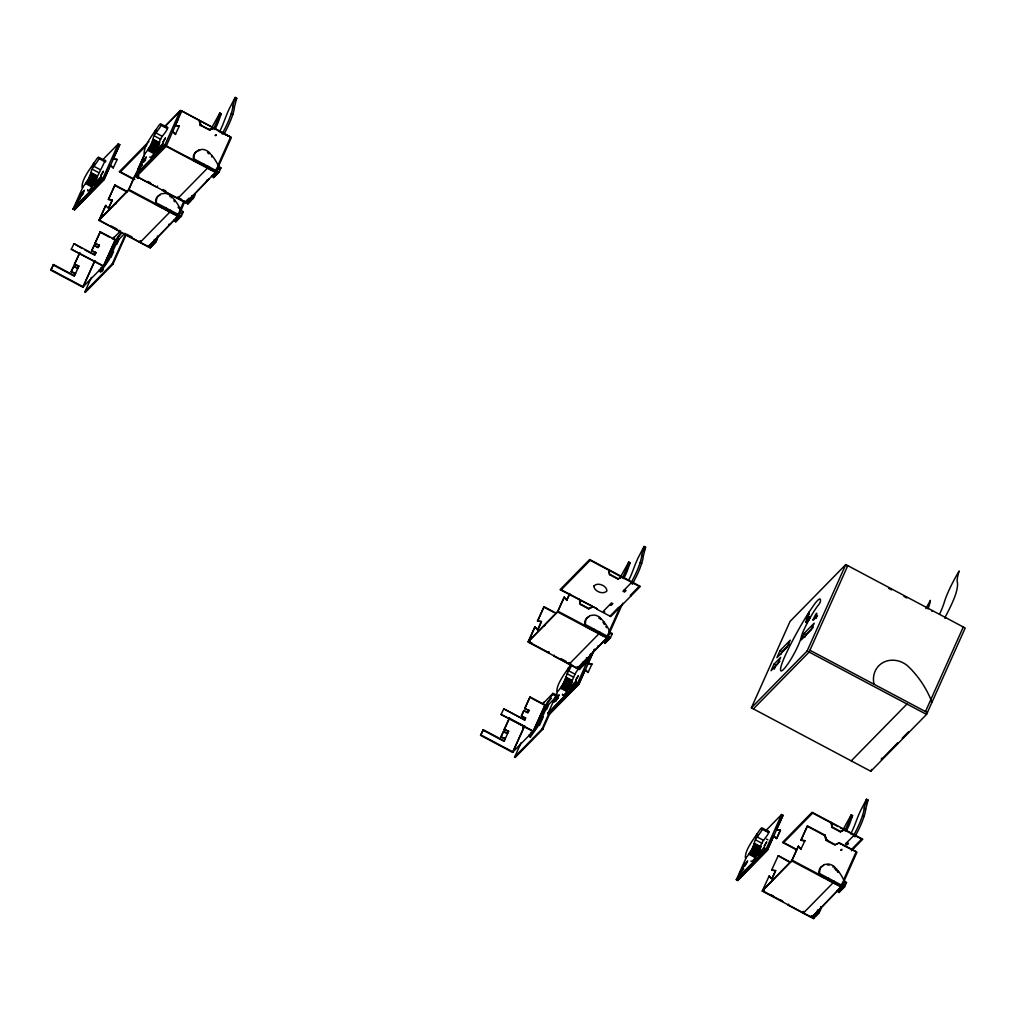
<?xml version="1.0" encoding="UTF-8"?>
<svg xmlns="http://www.w3.org/2000/svg" width="1016" height="1016" viewBox="0 0 1016 1016"><rect width="100%" height="100%" fill="white"/><g stroke="black" fill="none" stroke-linecap="round" stroke-linejoin="round"><path stroke-width="1.5" d="M101.346 267.246L100.063 270.129L100.457 271.869M531.114 732.409L529.831 735.305L530.225 737.045A21.184 2.997 -62 0 0 530.733 736.956M624.497 589.686L626.047 590.512L624.535 592.049L622.986 591.236L631.063 582.994L634.835 575.577A27.546 3.899 -62 0 0 638.048 568.401L640.131 562.712A48.171 6.807 -62 0 0 641.718 555.435L644.042 546.456L645.592 547.281L643.242 556.311A48.171 6.807 -62 0 1 641.655 563.575L639.597 569.227A27.546 3.899 -62 0 1 636.384 576.402L632.612 583.806L630.911 583.146M522.783 727.685L522.859 726.745M87.694 189.611L87.732 190.868L88.544 190.805A18.288 2.591 -62 0 0 90.97 188.328C95.606 180.061 102.057 167.411 105.308 160.299M91.084 172.606C90.856 167.246 100.901 159.944 98.577 157.074A17.755 2.515 -62 0 0 96.812 158.814C91.58 166.954 81.369 179.083 82.131 187.401A18.288 2.591 -62 0 0 84.557 184.925L88.709 178.486L91.084 172.606L97.498 176.009M153.124 139.268C152.857 133.909 163.005 126.606 160.617 123.736A17.755 2.515 -62 0 0 158.839 125.476C153.619 133.617 143.408 145.758 144.17 154.064A18.288 2.591 -62 0 0 146.596 151.587L150.749 145.148L153.124 139.268L159.537 142.672L157.162 148.552L153.01 154.991A18.288 2.591 -62 0 1 150.584 157.467L149.644 157.061M159.537 142.672C159.271 137.312 169.418 130.01 167.03 127.14A17.755 2.515 -62 0 0 166.662 127.419M562.521 694.169L562.559 695.414L563.385 695.35A18.288 2.591 -62 0 0 565.798 692.874C572.033 685.787 572.44 675.805 578.637 668.642M571.094 664.032C566.191 672.02 556.057 683.908 556.971 691.947A18.288 2.591 -62 0 0 559.397 689.47C565.62 682.384 566.026 672.402 572.224 665.239M754.355 843.28C754.113 837.908 764.21 830.618 761.848 827.748A17.755 2.515 -62 0 0 760.082 829.475C754.85 837.616 744.639 849.757 745.414 858.076A18.288 2.591 -62 0 0 747.827 855.599L751.98 849.16L754.355 843.28L760.768 846.684L758.393 852.564L754.24 859.003A18.288 2.591 -62 0 1 751.815 861.479L750.875 861.073M760.768 846.684C760.514 841.324 770.623 834.022 768.261 831.152A17.755 2.515 -62 0 0 767.893 831.431M214.871 129.565L215.824 127.61A27.191 3.848 -62 0 0 218.351 121.971L221.234 113.716L219.888 113.005L217.005 121.26A27.191 3.848 -62 0 1 214.465 126.898L213.525 128.854M623.748 578.612L624.688 576.656A27.191 3.848 -62 0 0 627.228 571.017L630.111 562.762L628.764 562.038L625.881 570.293A27.191 3.848 -62 0 1 623.341 575.932L622.402 577.888M846.214 831.393L847.154 829.437A27.191 3.848 -62 0 0 849.681 823.798L852.564 815.543L851.217 814.819L848.335 823.074A27.191 3.848 -62 0 1 845.795 828.713L844.855 830.669M173.66 220.409L175.755 221.818L181.356 216.116L183.248 211.887L180.556 209.652A38.113 34.036 44.4 0 0 175.349 200.889L174.536 199.885A38.951 34.785 44.4 0 0 171.945 196.99L170.421 195.567A9.906 8.852 44.4 0 0 164.795 193.345L161.036 193.904L158.115 195.999A8.877 7.925 44.4 0 0 156.401 201.13L155.88 203.86L155.613 201.943A8.877 7.925 44.4 0 1 157.315 196.812L160.249 194.716M175.755 221.818L175.933 221.272A4.623 0.648 -62 0 1 176.035 220.967M211.442 176.149L213.601 177.305M602.958 641.515A4.623 0.648 -62 0 0 602.844 641.82L605.015 642.963A4.623 0.648 -62 0 1 605.549 641.642M836.943 891.083L839.025 892.493L844.626 886.79L846.518 882.561L843.826 880.326A38.113 34.036 44.4 0 0 838.632 871.563L837.819 870.56A38.951 34.785 44.4 0 0 835.216 867.664L833.692 866.242A9.906 8.852 44.4 0 0 828.065 864.019L824.319 864.578L821.385 866.673A8.877 7.925 44.4 0 0 819.683 871.804L819.15 874.535L818.883 872.617A8.877 7.925 44.4 0 1 820.585 867.486L823.519 865.391M839.025 892.493L839.203 891.946A4.623 0.648 -62 0 1 839.305 891.642M232.842 106.401A48.171 6.807 -62 0 1 231.242 113.716L229.171 119.355A27.546 3.899 -62 0 1 225.958 126.543L222.199 133.947M865.721 809.041A48.171 6.807 -62 0 1 864.121 816.356L862.063 822.008A27.546 3.899 -62 0 1 858.85 829.183L855.078 836.587L853.364 835.927M175.273 125.59L179.286 126.073L175.324 134.531M235.166 97.422L232.855 105.982L234.366 107.264L236.715 98.247L235.166 97.422L229.311 108.699A27.191 3.848 -62 0 0 226.822 114.3L223.063 124.079A29.248 4.14 -62 0 1 220.396 130.073M866.496 799.236L864.184 807.796L865.696 809.092L868.045 800.062L866.496 799.236L860.641 810.527A27.191 3.848 -62 0 0 858.152 816.127L854.393 825.906A29.248 4.14 -62 0 1 851.726 831.901L850.722 833.984M93.599 163.17L92.392 167.234L94.755 164.503L93.866 166.281L100.279 169.685M155.638 129.832L154.432 133.896L156.794 131.166L155.905 132.944L162.319 136.347M568.439 667.715L567.233 671.779L569.595 669.049L568.693 670.827L575.107 674.23M756.869 833.831L755.663 837.908L758.025 835.177L757.136 836.955L763.549 840.359M809.333 611.734A57.201 8.09 -62 0 0 786.803 652.145A26.594 3.759 -62 0 0 780.555 670.103A26.594 3.759 -62 0 0 788.378 663.219L791.058 659.016A19.431 2.743 -62 0 0 801.307 636.867A14.338 2.032 -62 0 1 804.621 628.256A25.349 3.581 -62 0 1 819.061 604.19L820.268 602.031A25.768 3.645 -62 0 0 813.651 605.346L809.333 611.734L806.882 617.41L809.041 613.816L806.336 619.849L808.52 616.14L805.701 622.44L809.168 617.182L806.691 622.732A4.813 0.686 -62 0 1 810.311 616.953L808.215 621.208M148.476 246.685L178.371 215.786L148.476 246.685L98.958 220.396L105.588 205.588L108.445 208.331L112.395 199.885L108.356 199.377L112.065 200.216M528.384 641.731L535 626.948L537.858 629.679L535 626.948M103.467 159.004L118.313 143.853L119.774 144.628L104.089 179.667L74.536 209.817L73.076 209.042L82.994 186.868M77.216 201.27L76.06 203.822L80.353 198.056L77.216 201.27L78.664 202.032M80.277 194.412L78.778 197.752L82.868 193.586L84.366 190.233L80.277 194.412L81.724 195.186L83.515 193.358M74.536 209.817L76.124 206.248M80.912 197.015L81.724 195.186M94.894 243.395L99.276 245.237L94.894 243.395L100.267 231.762L115.329 239.763L103.302 266.255L82.791 287.172L50.8 270.18L53.53 264.554L74.536 275.717L78.867 266.052L74.397 264.3L78.867 266.052M50.8 270.18L53.53 264.554M95.923 181.864L94.526 185.001L100.013 179.4L101.409 176.263L95.923 181.864L97.384 182.639L101.105 178.829M96.444 184.721L97.384 182.639M73.076 209.042L102.641 178.892L118.313 143.853M103.302 266.255L71.311 249.263L73.99 243.649L94.996 254.8L95.987 252.59L91.618 250.749L95.987 252.59M104.089 179.273L110.388 165.189M113.233 167.907L110.401 165.176L113.233 167.907L117.183 159.474L113.195 158.941L119.774 144.628M71.082 271.729L75.54 273.482L71.082 271.729L73.825 266.09L77.876 268.249L74.778 267.208M74.397 264.3L79.858 252.578L74.79 263.893M71.476 271.323L73.825 266.09M108.356 199.377L114.96 185.014L127.368 191.605M53.137 264.96L74.143 276.111L75.133 273.888M77.483 268.656L78.461 266.459M105.905 205.245L99.289 220.04L119.202 231.14L119.532 230.391M108.687 199.034L114.96 185.014M108.763 207.988L112.395 199.885M91.618 250.749L94.272 245.186L98.336 247.345L99.276 245.237M91.923 250.431L94.272 245.186M95.212 243.078L100.267 231.762M84.887 249.923L94.678 255.118L95.669 252.908M93.955 245.516L98.019 247.663L98.958 245.554M82.791 287.172L94.907 260.579L83.185 286.766L51.194 269.773M128.511 189.852L134.811 175.781L137.986 178.156L134.811 175.781M98.958 220.396L128.524 190.246L145.034 153.53M139.256 167.932L138.1 170.498L142.392 164.719L139.256 167.932L140.703 168.707M142.316 161.074L140.818 164.427L144.907 160.249L146.406 156.909L142.316 161.074L143.764 161.849L145.555 160.033M85.014 291.63L91.364 277.444M137.643 178.499L138.862 175.793M71.311 249.263L103.607 265.938L115.329 239.763M157.963 148.526L156.566 151.663L162.052 146.075L163.449 142.939L157.963 148.526L159.423 149.301L163.144 145.504M117.996 239.776L108.941 260.007L101.765 270.231A21.184 2.997 -62.1 0 1 99.771 271.501L99.377 269.761L100.063 270.129M118.224 240.017L118.618 239.154L117.602 240.652L115.126 239.331M110.922 257.48L113.513 251.701M116.738 244.475L118.681 240.144M158.483 151.397L159.423 149.301M195.783 152.032A8.877 7.925 44.4 0 0 194.081 157.162L193.561 159.893L193.281 157.975A8.877 7.925 44.4 0 1 194.996 152.844L198.717 149.936L202.476 149.377A9.906 8.852 44.4 0 1 208.102 151.6L209.614 153.022A38.951 34.785 44.4 0 1 212.217 155.918L212.966 156.845A38.113 34.036 44.4 0 1 218.237 165.684L220.929 167.919L219.037 172.149L216.903 174.333L214.719 173.177L216.052 171.818L186.157 202.717L135.115 175.717L164.681 145.567L180.315 110.592L181.775 111.366M112.255 263.843L113.259 263.893L85.395 292.316L84.709 291.948L112.255 263.843L125.59 234.048M112.903 264.262L126.009 234.937M176.466 122.834L177.775 119.99M157.531 186.093L156.87 187.173L136.563 176.479M139.776 241.567L140.881 241.224M199.174 120.929L200.66 125.26L209.601 130.01L213.728 128.143L209.601 130.01M125.413 233.502L124.612 234.315L150.178 247.904L151.435 245.097M153.568 242.913L152.311 245.732L150.139 244.577M154.762 241.694L153.505 244.513L151.333 243.357M156.616 239.039L154.724 243.269L152.552 242.113M178.562 197.256L177.457 197.599M179.756 210.477L184.137 200.673M180.556 209.652L177.19 215.748M184.747 201.536L179.184 214.96L181.356 216.116M186.157 202.717L209.309 178.689M165.697 190.932L163.081 189.535L162.293 190.348L187.858 203.937L189.116 201.117M191.249 198.946L189.992 201.765L187.82 200.609M194.297 195.072L192.405 199.301L190.233 198.145M218.059 165.113L230.581 137.096L221.996 133.121M218.237 165.684L214.859 171.78M217.945 167.589L231.381 137.528L180.759 110.465L164.973 126.568M219.037 172.149L216.852 170.993L218.745 166.764M524.662 708.571L529.044 710.413L524.662 708.571L530.034 696.938L545.097 704.939L533.07 731.431L512.559 752.348L480.568 735.355L483.299 729.729L504.304 740.88L508.622 731.228L504.165 729.475L508.622 731.228M480.568 735.355L483.299 729.729M532.435 643.484L528.384 641.337L534.67 627.278M537.451 621.068L541.49 621.576L537.477 621.081L544.055 606.704L556.463 613.296M537.781 620.725L544.055 606.704M537.528 630.022L541.16 621.906M537.858 629.679L541.49 621.576M533.07 731.431L501.066 714.438L503.758 708.825L524.764 719.976L503.758 708.825M500.85 736.905L505.308 738.657L500.85 736.905L503.593 731.266L507.644 733.425L504.546 732.384M504.165 729.475L509.613 717.753L504.558 729.069M501.244 736.498L503.593 731.266M557.606 611.543L564.236 597.129L557.606 611.937L528.053 642.087L577.558 668.376L607.466 637.476L590.309 654.964M563.905 597.471L566.737 600.189L569.76 593.433M566.737 600.189L569.493 594.436M482.905 730.136L503.911 741.286L504.901 739.064M548.627 652.082L548.284 652.831L548.945 651.751M521.386 715.924L525.437 718.083L521.386 715.924L523.723 710.679L528.104 712.521L529.044 710.413M521.691 715.607L524.04 710.362M524.98 708.254L530.034 696.938M523.723 710.679L527.787 712.838L528.726 710.73M524.447 720.293L525.755 717.766M512.559 752.348L524.675 725.754L512.953 751.942L480.962 734.949M514.782 756.806L521.132 742.62M501.066 714.438L533.375 731.114L545.097 704.939M547.764 704.952L538.709 725.183L531.533 735.406A21.184 2.997 -62 0 1 529.539 736.676L529.145 734.936L529.831 735.305M547.992 705.193L548.373 704.317L547.37 705.828L544.894 704.507M539.394 725.538L543.281 716.877M546.506 709.651L548.45 705.32M594.601 649.173L578.93 684.225L549.364 714.375L547.916 713.6L557.2 692.836M555.104 698.97L553.618 702.31L557.708 698.132L559.206 694.792L555.104 698.97L556.565 699.732L558.356 697.916M542.023 729.018L543.027 729.056L515.163 757.479L514.477 757.123L542.023 729.018L550.278 710.578M542.671 729.425L550.786 711.289M555.739 701.573L556.565 699.732M577.558 668.376L579.234 666.267L581.406 667.423M569.354 689.547L570.763 686.41L576.25 680.822L574.84 683.958L569.354 689.547L570.814 690.321M585.076 662.14L583.819 664.959L581.647 663.804L580.428 665.048L582.6 666.204M547.916 713.6L577.469 683.451L590.588 654.113M578.917 683.832L585.216 669.735M588.01 663.499L594.271 649.516M588.061 672.465L585.241 669.722L588.061 672.465L592.01 664.019L588.023 663.486L592.01 664.019M620.738 605.561L608.838 632.168L609.651 631.342A38.113 34.036 44.4 0 0 604.444 622.579L603.631 621.576A38.951 34.785 44.4 0 0 601.028 618.68L599.516 617.258A9.906 8.852 44.4 0 0 593.89 615.036L590.131 615.594L586.41 618.503A8.877 7.925 44.4 0 0 584.695 623.634L584.975 625.551L585.495 622.821A8.877 7.925 44.4 0 1 587.197 617.69M609.994 631.825L622.795 603.187M610.159 632.422L612.343 633.578L610.451 637.807L608.266 636.651L610.159 632.422L609.651 631.342L606.273 637.438M609.575 637.172L608.305 639.991L604.85 643.509M751.383 707.835L790.042 621.424L845.769 564.579L965.2 628.002L926.554 714.426L870.814 771.271L751.383 707.835L807.123 650.989L845.769 564.579M773.976 664.185L771.055 670.725L777.748 663.893L780.669 657.352L773.976 664.185L775.983 665.251L779.818 661.352M780.059 650.596L776.897 657.657L787.108 647.23L790.27 640.169L780.059 650.596L782.066 651.662L789.216 644.36M774.23 669.176L775.983 665.251M780.796 654.495L782.066 651.662M804.139 633.413L801.218 639.953L811.263 629.704L814.197 623.164L804.139 633.413L806.158 634.479L813.194 627.304M804.99 637.096L806.158 634.479M765.67 830.758L781.583 814.527L783.044 815.302L767.359 850.341L737.807 880.491L736.346 879.716L746.277 857.529M740.486 871.944L739.343 874.497L743.623 868.731L740.486 871.944L741.934 872.706M742.048 868.426L743.547 865.086L747.636 860.908L746.15 864.26L742.048 868.426L743.509 869.201M759.206 852.538L757.796 855.675L763.283 850.075L764.692 846.938L759.206 852.538L760.654 853.313L762.521 851.408M759.714 855.396L760.654 853.313M736.346 879.716L765.912 849.567L781.583 814.527M767.359 849.947L773.659 835.863M776.503 838.581L773.671 835.851L776.503 838.581L780.453 830.148L776.465 829.602L783.044 815.302M776.821 838.251L780.453 830.148M841.642 886.46L811.746 917.359L762.229 891.07L769.188 875.919L771.716 878.992L775.665 870.56L771.639 870.052L775.335 870.89M771.639 870.052L778.231 855.688L790.651 862.279M772.033 878.662L775.665 870.56M791.794 860.527L798.424 846.112L791.794 860.92L762.229 891.07M800.862 840.232L804.888 840.715L800.862 840.232L807.466 825.868L825.106 835.228L826.262 839.902L835.203 844.652L839.33 842.785L856.983 852.17L843.534 882.231L844.347 881.405L842.455 885.635L844.626 886.79M801.205 839.889L807.466 825.868M799.033 847.357L800.925 849.173L804.888 840.715M803.821 912.647L803.389 911.504L803.821 912.647L804.151 911.898M870.814 771.271L871.652 769.417M811.746 917.359L840.321 887.819L842.493 888.975L844.385 884.745M788.683 904.177L787.883 904.989L813.448 918.578L814.718 915.759M816.839 913.587L815.581 916.407L813.41 915.251M818.045 912.368L816.775 915.187L814.603 914.032M819.887 909.714L817.994 913.943L815.823 912.787M843.648 879.754L856.183 851.738L842.797 845.16M843.826 880.326L840.461 886.422M925.474 711.556L963.295 626.999L962.571 627.736M92.596 166.167L93.536 164.681M224.701 132.969L227.52 127.368A27.546 3.899 -62 0 0 230.721 120.18L232.816 114.491L231.267 113.678M854.481 833.971L857.288 828.357A27.546 3.899 -62 0 0 860.501 821.182L862.597 815.492L864.146 816.318M219.888 113.005L212.001 127.241M221.234 113.716L219.774 116.51M628.764 562.038L620.878 576.288M630.111 562.762L628.65 565.544M816.013 618.49L816.521 617.538M851.217 814.819L843.331 829.069M852.564 815.543L851.103 818.325M150.178 247.904L156.007 241.783A5.143 0.724 -62 0 0 157.594 238.227L156.909 238.544M187.858 203.937L193.688 197.815A5.143 0.724 -62 0 0 195.275 194.259L194.589 194.577M554.495 655.193L553.707 656.006L579.272 669.595L585.102 663.473A5.143 0.724 -62 0 0 586.689 659.917L585.711 660.743M813.448 918.578L819.277 912.457A5.143 0.724 -62 0 0 820.865 908.901L820.471 908.787M627.19 568.261L627.926 566.915M643.623 550.837L645.592 547.281M866.077 803.618L868.045 800.062M235.737 99.974L236.715 98.247M644.042 546.456L638.188 557.746A27.191 3.848 -62 0 0 635.686 563.347L631.927 573.126A29.248 4.14 -62 0 1 629.26 579.12M103.607 265.938L105.816 263.69L117.538 237.503L121.006 232.689M115.316 240.729L121.628 233.02M533.375 731.114L535.584 728.866L547.307 702.678L550.774 697.865M545.084 705.904L551.396 698.195M215.036 135.369L216.357 134.722L215.722 135.738M817.042 616.61L817.562 615.785M840.626 850.011L841.959 849.363L841.324 850.379M181.28 213.792L181.928 212.89M218.961 169.824L219.456 169.101M113.894 238.684L113.271 238.354L114.275 236.842M544.043 702.018L543.039 703.529L552.602 693.763M844.728 884.199L845.337 883.412M136.639 176.428L135.217 175.616M181.508 111.646L166.129 146.329L136.969 176.085M166.192 145.885L218.224 172.974M99.047 158.585L105.423 162.027M117.183 159.474L114.414 159.22M73.419 208.293L102.972 178.143L104.419 178.93L75.184 208.75M148.819 141.618L119.253 171.768L133.147 179.146M164.414 126.822L180.315 110.592M120.117 172.225L146.685 145.123M181.623 110.922L230.645 136.957M144.196 155.194L137.935 169.215M172.441 131.839L175.666 134.188L172.758 131.508M73.99 243.649L82.08 248.425M199.542 120.942L201.028 125.286L209.283 129.667L213.373 127.787L209.283 129.667M201.028 125.286L200.114 123.279M113.271 238.354L120.459 231.013M117.602 240.652L124.701 233.413M208.305 151.79L207.505 152.603L208.115 153.162L208.902 152.349M208.813 153.835L209.614 153.022M169.824 196.571L170.624 195.758M202.197 164.478L202.984 163.665L208.597 166.611L207.416 167.831M202.552 165.189L203.683 164.033M171.145 197.803L171.945 196.99M211.557 156.909L212.357 156.096M164.516 208.445L165.316 207.632L170.917 210.579L169.736 211.798L173.457 213.766M166.002 208.001L164.871 209.156L167.627 210.63M173.876 200.876L174.689 200.063M176.67 197.993L177.47 197.18M206.692 167.386L207.823 166.23M177.444 198.399L178.232 197.587L181.953 199.568M175.285 200.812L174.549 201.714M177.902 198.336L207.454 168.186M139.001 241.96L140.551 241.554L139.763 242.367M169.012 211.353L170.155 210.198M140.221 242.303L169.786 212.154M184.874 202.362L185.687 201.536L188.659 203.124M186.004 201.206L188.976 198.171M220.929 167.919L220.091 168.58M213.436 177.851L216.903 174.333M147.206 246.329L148.006 245.504L150.978 247.091M183.248 211.887L182.436 212.611M560.934 590.118L590.486 559.968M528.384 641.337L557.936 611.2L609.638 638.632M544.5 625.869L545.148 625.234M580.327 604.482L579.514 599.465L580.327 604.482L588.594 608.863L593.014 606.641L588.594 608.863M609.562 574.65L608.736 569.659L609.562 574.65L617.83 579.044L622.236 576.821L617.83 579.044M596.824 609.181L610.756 616.585L640.321 586.423L589.636 559.511L560.07 589.661L597.154 608.838L561.264 589.775M604.749 611.911L603.402 611.2L611.48 602.958L612.839 603.669L611.175 605.371L609.829 604.647M598.919 618.261L599.719 617.449M600.227 619.493L601.028 618.68M593.611 630.136L594.398 629.323L608.266 636.651M595.097 629.691L593.966 630.847L596.722 632.32M602.971 622.567L603.771 621.754M609.956 616.153L618.655 607.276L619.455 607.708M639.509 586.003L630.263 595.427L631.076 595.859M568.084 663.651L569.646 663.245L568.846 664.058M598.106 633.044L599.237 631.889M600.011 632.269L598.83 633.489L603.796 636.118M569.316 663.994L598.869 633.844M576.288 668.02L577.418 666.864M552.679 693.217L557.327 695.198M581.647 663.804L586.042 659.333M612.343 633.578L611.162 634.428M550.85 696.506L553.225 694.093M610.451 637.807L608.305 639.991L606.133 638.835M547.37 705.828L556.628 696.392L552.907 694.411M576.872 682.435L572.211 687.184L570.763 686.41M550.024 713.295L579.26 683.489L577.812 682.688L548.246 712.851L549.707 713.613M847.154 566.293L847.788 565.645L809.13 652.056L753.389 708.901M931.736 611.213L932.358 610.565M944.905 618.35L945.629 617.614M851.243 760.87L906.983 704.024M738.454 879.424L767.69 849.605L766.255 848.817L736.689 878.967L738.137 879.742L737.807 880.491L736.448 879.615M783.387 842.899L812.952 812.749M778.231 855.688L788.759 861.784M925.716 714.273L927.379 712.572L809.942 650.253M881.761 759.104L897.839 742.696M902.221 738.226L908.787 731.533M769.188 875.919L770.763 878.091M800.925 849.173L798.436 846.125M832.028 827.43L831.202 822.439L832.028 827.43L840.283 831.825L844.702 829.602L840.283 831.825M825.919 840.245L825.106 835.228L825.919 840.245L834.86 844.995L839.33 842.785M833.895 866.432L832.904 867.054M861.974 838.784L852.729 848.208L853.529 848.639M851.421 850.798L862.774 839.203L812.089 812.292L782.536 842.442L796.417 849.821M834.415 868.477L835.216 867.664M827.786 879.119L828.586 878.307L842.455 885.635M829.285 878.675L828.142 879.831L830.91 881.291M837.159 871.55L837.959 870.737M837.755 872.312L838.568 871.487M802.272 912.635L803.834 912.228L803.034 913.041M832.282 882.028L833.425 880.872M834.2 881.253L833.006 882.472L836.727 884.441M803.491 912.978L833.057 882.828M810.476 917.003L811.606 915.848M845.718 883.387L846.518 882.561M99.301 219.646L128.854 189.509L180.556 216.941M115.735 203.835L116.446 203.327M762.279 829.285L768.731 832.663M196.317 151.625L199.733 150.266M587.731 617.284L589.331 616.407M175.552 125.273L179.222 126.136M777.685 829.894L780.136 830.478M825.576 838.492L829.107 841.654M161.595 124.346L167.996 127.762M161.049 125.286L167.462 128.689M154.343 135.903L160.757 139.306M194.348 159.08L202.984 163.665M208.61 166.611L216.852 170.993M193.624 160.452L200.482 164.097M208.648 168.478L212.382 170.459M215.709 172.568L164.681 145.567M153.035 139.802L159.448 143.205M152.844 140.462L159.258 143.866M152.578 141.237L158.991 144.64M215.697 175.539L213.525 174.396L212.306 175.641L214.478 176.784M152.222 142.113L158.636 145.517M151.79 143.066L158.204 146.482M151.295 144.094L157.709 147.498M150.749 145.148L157.162 148.552M150.152 146.228L156.566 149.631M149.53 147.295L155.943 150.698M148.895 148.336L155.308 151.74M148.234 149.339L154.648 152.743M206.54 180.264L207.353 180.696M148.095 149.53L154.508 152.946M147.625 150.228L154.026 153.632M193.472 198.222L191.516 196.66A5.143 0.724 -62 0 0 192.113 195.478M189.014 199.39L191.186 200.546M136.906 175.73L135.458 174.955L165.011 144.805L166.459 145.593M147.764 181.407L150.47 182.842M99.555 157.683L105.956 161.087M120.447 171.882L134.785 179.489M888.746 588.391L891.515 589.864M903.999 596.481L906.767 597.954M156.68 203.048L165.316 207.632M170.929 210.579L179.184 214.96M92.304 169.24L98.717 172.644M154.584 203.695L162.814 208.064M128.524 190.246L178.041 216.535M177.038 217.145L179.222 218.3M102.641 178.892L104.089 179.667M114.643 185.344L126.848 191.834M90.996 173.126L97.409 176.543M175.844 218.364L178.016 219.507M90.805 173.787L97.218 177.203M90.538 174.574L96.952 177.978M174.625 219.608L176.797 220.751M90.183 175.451L96.596 178.854M89.751 176.403L96.164 179.807M89.256 177.432L95.669 180.835M88.709 178.486L95.123 181.889M88.113 179.565L94.526 182.969M87.49 180.632L93.904 184.036M168.872 224.231L169.672 224.663M86.855 181.661L93.269 185.064M86.195 182.677L92.608 186.08M86.055 182.867L92.469 186.271M85.585 183.553L91.986 186.957M157.251 236.08L158.052 236.512M155.791 242.189L153.835 240.627A5.143 0.724 -62 0 0 154.432 239.446M111.442 226.085L116.827 228.956M126.721 234.201L131.94 236.982M73.177 208.953L74.625 209.715M99.962 232.08L109.512 237.16M112.268 238.62L115.011 240.081M641.693 555.485L643.242 556.311M101.765 270.231L102.451 270.586A21.184 2.997 -62 0 0 103.416 269.519M807.123 650.989L926.554 714.426M640.131 562.712L641.693 563.537M590.169 560.299L609.029 570.319M610.324 571.005L639.191 586.334M631.063 582.994L632.612 583.806M609.892 574.319L618.16 578.714M623.722 590.486L625.272 591.312M580.669 604.126L588.924 608.52M585.762 624.738L594.398 629.323M585.038 626.11L591.896 629.755M557.606 611.937L607.124 638.226M543.725 607.035L553.225 612.077M604.939 640.055L607.111 641.198M603.72 641.299L605.892 642.442M597.954 645.922L598.767 646.354M586.346 657.771L587.146 658.203M584.873 663.88L582.93 662.318A5.143 0.724 -62 0 0 583.133 661.924M528.701 641.02L530.263 641.845M561.035 658.673L566.268 661.454M577.101 667.195L580.072 668.782M528.371 641.756L548.615 652.501M568.871 663.258L569.633 663.664L569.201 662.521M567.144 673.786L573.557 677.189M565.925 677.151L572.338 680.555M577.469 683.451L578.93 684.225M565.823 677.685L572.237 681.088M565.645 678.345L572.059 681.749M565.366 679.12L571.779 682.523M565.01 679.996L571.424 683.4M564.591 680.961L570.992 684.365M812.622 813.079L837.933 826.516M840.511 827.888L861.644 839.114M564.096 681.977L570.497 685.381M855.078 836.587L853.529 835.762L845.439 844.004L846.988 844.829L848.512 843.293L846.963 842.467M563.537 683.031L569.951 686.448M562.953 684.111L569.354 687.514M832.358 827.1L840.613 831.494M562.331 685.178L568.731 688.581M561.683 686.219L568.096 689.623M561.023 687.222L567.436 690.626M560.895 687.426L567.309 690.829M560.413 688.111L566.826 691.515M846.176 843.267L847.725 844.08M808.495 826.935L824.763 835.571M838.987 843.128L841.527 844.474M531.076 697.979L544.779 705.256M548.005 713.499L549.466 714.273M762.826 828.357L769.239 831.761M783.717 842.556L796.76 849.478M766.458 839.102L767.918 839.876M819.95 873.722L828.586 878.307M755.574 839.902L761.987 843.318M843.826 887.616L792.124 860.184L762.889 890.003L764.438 890.816M817.855 874.37L824.713 878.002M791.794 860.92L841.312 887.209M765.912 849.567L767.359 850.341M754.266 843.801L760.679 847.204M839.127 889.038L841.286 890.181M754.088 844.461L760.501 847.865M753.808 845.236L760.222 848.652M837.908 890.283L840.067 891.426M753.453 846.125L759.866 849.528M753.021 847.077L759.435 850.481M510.591 718.883L522.91 725.437M752.526 848.106L758.939 851.51M751.98 849.16L758.393 852.564M751.383 850.24L757.796 853.643M750.76 851.306L757.174 854.71M750.125 852.335L756.539 855.739M749.465 853.338L755.879 856.755M749.338 853.542L755.752 856.945M748.856 854.227L755.269 857.631M743.547 865.086L745.007 865.861M820.522 906.755L821.334 907.174M819.061 912.863L817.105 911.301A5.143 0.724 -62 0 0 817.88 909.739M770.661 894.613L773.367 896.048M780.11 899.63L782.79 901.484L762.559 890.727M811.276 916.178L814.26 917.765M218.402 131.166L220.802 132.474M564.248 597.141L567.068 599.846M140.106 240.83L140.551 241.973M199.504 120.587L200.33 125.603L199.746 123.266M827.278 864.832A9.906 8.852 44.4 0 1 829.247 865.188M234.391 107.226A48.171 6.807 -62 0 1 232.791 114.541M603.631 623.405A38.113 34.036 44.4 0 1 604.406 624.434M605.854 626.567A38.113 34.036 44.4 0 1 606.527 627.659M939.571 614.223A30.886 4.369 -62 0 0 944.41 601.878A28.715 4.064 -62 0 1 959.155 571.005A56.502 7.988 -62 0 0 957.326 582.206A74.955 10.604 -62 0 1 956.615 590.893A29.172 4.128 -62 0 1 945.325 616.775M925.843 608.546A56.502 7.988 -62 0 0 930.351 600.393A28.715 4.064 -62 0 1 927.951 608.914M874.039 684.289A22.695 20.269 44.4 0 1 882.777 662.711A22.695 20.269 44.4 0 1 907.148 665.417L910.704 668.846A90.424 80.734 44.4 0 1 916.826 675.831L918.718 678.269A90.424 80.734 44.4 0 1 930.859 699.516L932.04 702.145A5.017 0.711 -62 0 0 932.015 701.523M881.685 758.253A16.078 2.273 -62 0 1 881.202 759.206M931.253 702.107A5.017 0.711 -62 0 1 931.901 701.523M213.843 176.682A4.623 0.648 -62 0 1 213.982 176.339M102.451 270.586A21.184 2.997 -62 0 1 100.965 271.78M835.304 869.417A38.951 34.785 44.4 0 1 836.181 870.382M176.301 220.307A4.623 0.648 -62 0 1 176.466 219.951M864.172 808.215A48.171 6.807 -62 0 1 862.571 815.53M178.067 207.074A38.113 34.036 44.4 0 1 178.664 208.191M593.903 586.016C593.979 591.401 603.364 595.058 606.92 590.931C606.844 585.546 597.459 581.889 593.903 586.016M101.054 175.273L103.365 171.374L101.054 175.273M163.093 141.935L165.405 138.049L163.093 141.935M575.894 679.818L578.193 675.932L575.894 679.818M764.324 845.947L766.635 842.048L764.324 845.947M812.965 619.9C815.861 620.357 819.95 604.698 812.965 619.9"/></g></svg>
